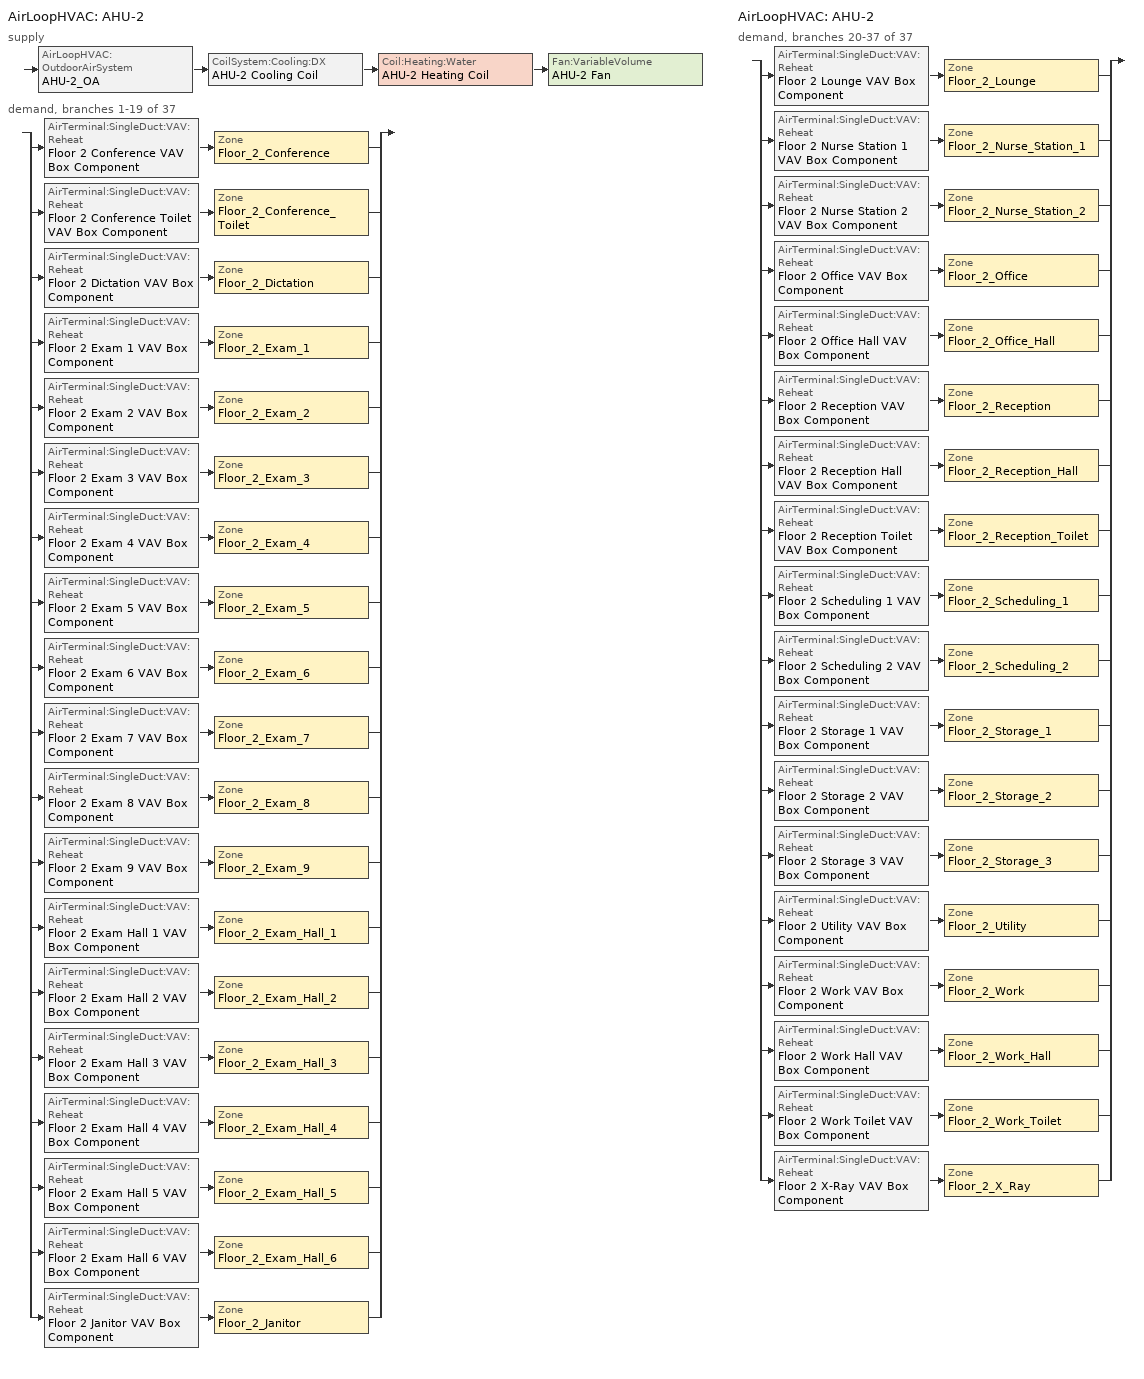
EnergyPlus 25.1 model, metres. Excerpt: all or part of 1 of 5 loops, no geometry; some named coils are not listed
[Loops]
AirLoopHVAC 'AHU-2'
 supply: AirLoopHVAC:OutdoorAirSystem 'AHU-2_OA' > CoilSystem:Cooling:DX 'AHU-2 Cooling Coil' > Coil:Heating:Water 'AHU-2 Heating Coil' > Fan:VariableVolume 'AHU-2 Fan'
 demand, branches 1-19 of 37: split
  | AirTerminal:SingleDuct:VAV:Reheat 'Floor 2 Conference VAV Box Component' > Zone 'Floor_2_Conference'
  | AirTerminal:SingleDuct:VAV:Reheat 'Floor 2 Conference Toilet VAV Box Component' > Zone 'Floor_2_Conference_Toilet'
  | AirTerminal:SingleDuct:VAV:Reheat 'Floor 2 Dictation VAV Box Component' > Zone 'Floor_2_Dictation'
  | AirTerminal:SingleDuct:VAV:Reheat 'Floor 2 Exam 1 VAV Box Component' > Zone 'Floor_2_Exam_1'
  | AirTerminal:SingleDuct:VAV:Reheat 'Floor 2 Exam 2 VAV Box Component' > Zone 'Floor_2_Exam_2'
  | AirTerminal:SingleDuct:VAV:Reheat 'Floor 2 Exam 3 VAV Box Component' > Zone 'Floor_2_Exam_3'
  | AirTerminal:SingleDuct:VAV:Reheat 'Floor 2 Exam 4 VAV Box Component' > Zone 'Floor_2_Exam_4'
  | AirTerminal:SingleDuct:VAV:Reheat 'Floor 2 Exam 5 VAV Box Component' > Zone 'Floor_2_Exam_5'
  | AirTerminal:SingleDuct:VAV:Reheat 'Floor 2 Exam 6 VAV Box Component' > Zone 'Floor_2_Exam_6'
  | AirTerminal:SingleDuct:VAV:Reheat 'Floor 2 Exam 7 VAV Box Component' > Zone 'Floor_2_Exam_7'
  | AirTerminal:SingleDuct:VAV:Reheat 'Floor 2 Exam 8 VAV Box Component' > Zone 'Floor_2_Exam_8'
  | AirTerminal:SingleDuct:VAV:Reheat 'Floor 2 Exam 9 VAV Box Component' > Zone 'Floor_2_Exam_9'
  | AirTerminal:SingleDuct:VAV:Reheat 'Floor 2 Exam Hall 1 VAV Box Component' > Zone 'Floor_2_Exam_Hall_1'
  | AirTerminal:SingleDuct:VAV:Reheat 'Floor 2 Exam Hall 2 VAV Box Component' > Zone 'Floor_2_Exam_Hall_2'
  | AirTerminal:SingleDuct:VAV:Reheat 'Floor 2 Exam Hall 3 VAV Box Component' > Zone 'Floor_2_Exam_Hall_3'
  | AirTerminal:SingleDuct:VAV:Reheat 'Floor 2 Exam Hall 4 VAV Box Component' > Zone 'Floor_2_Exam_Hall_4'
  | AirTerminal:SingleDuct:VAV:Reheat 'Floor 2 Exam Hall 5 VAV Box Component' > Zone 'Floor_2_Exam_Hall_5'
  | AirTerminal:SingleDuct:VAV:Reheat 'Floor 2 Exam Hall 6 VAV Box Component' > Zone 'Floor_2_Exam_Hall_6'
  | AirTerminal:SingleDuct:VAV:Reheat 'Floor 2 Janitor VAV Box Component' > Zone 'Floor_2_Janitor'
AirLoopHVAC 'AHU-2'
 demand, branches 20-37 of 37: split
  | AirTerminal:SingleDuct:VAV:Reheat 'Floor 2 Lounge VAV Box Component' > Zone 'Floor_2_Lounge'
  | AirTerminal:SingleDuct:VAV:Reheat 'Floor 2 Nurse Station 1 VAV Box Component' > Zone 'Floor_2_Nurse_Station_1'
  | AirTerminal:SingleDuct:VAV:Reheat 'Floor 2 Nurse Station 2 VAV Box Component' > Zone 'Floor_2_Nurse_Station_2'
  | AirTerminal:SingleDuct:VAV:Reheat 'Floor 2 Office VAV Box Component' > Zone 'Floor_2_Office'
  | AirTerminal:SingleDuct:VAV:Reheat 'Floor 2 Office Hall VAV Box Component' > Zone 'Floor_2_Office_Hall'
  | AirTerminal:SingleDuct:VAV:Reheat 'Floor 2 Reception VAV Box Component' > Zone 'Floor_2_Reception'
  | AirTerminal:SingleDuct:VAV:Reheat 'Floor 2 Reception Hall VAV Box Component' > Zone 'Floor_2_Reception_Hall'
  | AirTerminal:SingleDuct:VAV:Reheat 'Floor 2 Reception Toilet VAV Box Component' > Zone 'Floor_2_Reception_Toilet'
  | AirTerminal:SingleDuct:VAV:Reheat 'Floor 2 Scheduling 1 VAV Box Component' > Zone 'Floor_2_Scheduling_1'
  | AirTerminal:SingleDuct:VAV:Reheat 'Floor 2 Scheduling 2 VAV Box Component' > Zone 'Floor_2_Scheduling_2'
  | AirTerminal:SingleDuct:VAV:Reheat 'Floor 2 Storage 1 VAV Box Component' > Zone 'Floor_2_Storage_1'
  | AirTerminal:SingleDuct:VAV:Reheat 'Floor 2 Storage 2 VAV Box Component' > Zone 'Floor_2_Storage_2'
  | AirTerminal:SingleDuct:VAV:Reheat 'Floor 2 Storage 3 VAV Box Component' > Zone 'Floor_2_Storage_3'
  | AirTerminal:SingleDuct:VAV:Reheat 'Floor 2 Utility VAV Box Component' > Zone 'Floor_2_Utility'
  | AirTerminal:SingleDuct:VAV:Reheat 'Floor 2 Work VAV Box Component' > Zone 'Floor_2_Work'
  | AirTerminal:SingleDuct:VAV:Reheat 'Floor 2 Work Hall VAV Box Component' > Zone 'Floor_2_Work_Hall'
  | AirTerminal:SingleDuct:VAV:Reheat 'Floor 2 Work Toilet VAV Box Component' > Zone 'Floor_2_Work_Toilet'
  | AirTerminal:SingleDuct:VAV:Reheat 'Floor 2 X-Ray VAV Box Component' > Zone 'Floor_2_X_Ray'
[DesignSpecification:OutdoorAir] Outdoor Air Method=Maximum; Outdoor Air Flow per Zone {m3/s}=0; Outdoor Air Flow Air Changes per Hour {1/hr}=0
Name | Outdoor Air Flow per Person {m3/s-person} | Outdoor Air Flow per Zone Floor Area {m3/s-m2} | Outdoor Air Schedule
DSOA_Floor_2_Exam_1; DSOA_Floor_2_Exam_2; DSOA_Floor_2_Exam_3; DSOA_Floor_2_Exam_4; DSOA_Floor_2_Exam_5; DSOA_Floor_2_Exam_6; DSOA_Floor_2_Exam_7; DSOA_Floor_2_Exam_8; DSOA_Floor_2_Exam_9; DSOA_Floor_2_X_Ray; DSOA_Floor_2_Nurse_Station_1; DSOA_Floor_2_Nurse_Station_2 | 0.000157316 | 0.00169333 | OutpatientHealthHVACAvail
DSOA_Floor_2_Dictation; DSOA_Floor_2_Office; DSOA_Floor_2_Scheduling_1; DSOA_Floor_2_Scheduling_2; DSOA_Floor_2_Work; DSOA_Floor_2_Reception; DSOA_Floor_2_Conference | 7.07921e-05 | 0.000762 | OutpatientOfficeHVACAvail
DSOA_Floor_2_Exam_Hall_1; DSOA_Floor_2_Exam_Hall_2; DSOA_Floor_2_Exam_Hall_3; DSOA_Floor_2_Exam_Hall_4; DSOA_Floor_2_Exam_Hall_5; DSOA_Floor_2_Exam_Hall_6; DSOA_Floor_2_Office_Hall; DSOA_Floor_2_Reception_Hall; DSOA_Floor_2_Work_Hall; DSOA_Floor_2_Lounge; DSOA_Floor_2_Janitor; DSOA_Floor_2_Storage_1; DSOA_Floor_2_Storage_2; DSOA_Floor_2_Storage_3; DSOA_Floor_2_Utility | 7.07921e-05 | 0.000762 | OutpatientHealthHVACAvail
DSOA_Floor_2_Conference_Toilet; DSOA_Floor_2_Reception_Toilet; DSOA_Floor_2_Work_Toilet | 0 | 0 | OutpatientHealthHVACAvail
[ZoneControl:Thermostat]
ZC_Floor_2_Conference: Zone or ZoneList=Floor_2_Conference; Control Type Schedule=Floor_2_Conference Zn Thermostat Schedule; Control 1=TSDSP_Floor_2_Conference; Temperature Difference Between Cutout And Setpoint {deltaC}=0
[ThermostatSetpoint:DualSetpoint]
TSDSP_Floor_2_Conference: Heating Setpoint Temperature Schedule=OutpatientOfficeHtgSetpt; Cooling Setpoint Temperature Schedule=OutpatientOfficeClgSetpt
[DesignSpecification:ZoneAirDistribution]
VAV_Zone_AirDistribution: Zone Air Distribution Effectiveness in Cooling Mode=1; Zone Air Distribution Effectiveness in Heating Mode=1; Minimum Zone Ventilation Efficiency=0.6
[Sizing:Zone] Zone Cooling Design Supply Air Temperature Input Method=TemperatureDifference; Zone Cooling Design Supply Air Temperature {C}=12.8; Zone Cooling Design Supply Air Temperature Difference {deltaC}=8.33333; Zone Heating Design Supply Air Temperature Input Method=TemperatureDifference; Zone Heating Design Supply Air Temperature {C}=40; Zone Heating Design Supply Air Temperature Difference {deltaC}=13.8889; Zone Cooling Design Supply Air Humidity Ratio {kgWater/kgDryAir}=0.0085; Zone Heating Design Supply Air Humidity Ratio {kgWater/kgDryAir}=0.008; Cooling Design Air Flow Rate {m3/s}=0; Cooling Minimum Air Flow Fraction=0; Heating Design Air Flow Method=DesignDay; Heating Design Air Flow Rate {m3/s}=0; Design Specification Zone Air Distribution Object=VAV_Zone_AirDistribution; Zone Load Sizing Method=Sensible Load Only No Latent Load; Zone Latent Cooling Design Supply Air Humidity Ratio Input Method=HumidityRatioDifference; Zone Cooling Design Supply Air Humidity Ratio Difference {kgWater/kgDryAir}=0.005; Zone Latent Heating Design Supply Air Humidity Ratio Input Method=HumidityRatioDifference; Zone Humidification Design Supply Air Humidity Ratio Difference {kgWater/kgDryAir}=0.005
Name | Design Specification Outdoor Air Object | Cooling Design Air Flow Method | Cooling Minimum Air Flow per Zone Floor Area {m3/s-m2} | Zone Heating Sizing Factor | Zone Cooling Sizing Factor
Floor_2_Conference | DSOA_Floor_2_Conference | DesignDay
Floor_2_Conference_Toilet | DSOA_Floor_2_Conference_Toilet | DesignDayWithLimit | 0
Floor_2_Dictation | DSOA_Floor_2_Dictation | DesignDay
Floor_2_Exam_1 | DSOA_Floor_2_Exam_1 | DesignDayWithLimit | 0.00507968
Floor_2_Exam_2 | DSOA_Floor_2_Exam_2 | DesignDayWithLimit | 0.00507968
Floor_2_Exam_3 | DSOA_Floor_2_Exam_3 | DesignDayWithLimit | 0.00507968
Floor_2_Exam_4 | DSOA_Floor_2_Exam_4 | DesignDayWithLimit | 0.00507968
Floor_2_Exam_5 | DSOA_Floor_2_Exam_5 | DesignDayWithLimit | 0.00507968
Floor_2_Exam_6 | DSOA_Floor_2_Exam_6 | DesignDayWithLimit | 0.00507968
Floor_2_Exam_7 | DSOA_Floor_2_Exam_7 | DesignDayWithLimit | 0.00507968
Floor_2_Exam_8 | DSOA_Floor_2_Exam_8 | DesignDayWithLimit | 0.00507968
Floor_2_Exam_9 | DSOA_Floor_2_Exam_9 | DesignDayWithLimit | 0.00507968
Floor_2_Exam_Hall_1 | DSOA_Floor_2_Exam_Hall_1 | DesignDay
Floor_2_Exam_Hall_2 | DSOA_Floor_2_Exam_Hall_2 | DesignDay
Floor_2_Exam_Hall_3 | DSOA_Floor_2_Exam_Hall_3 | DesignDay
Floor_2_Exam_Hall_4 | DSOA_Floor_2_Exam_Hall_4 | DesignDay
Floor_2_Exam_Hall_5 | DSOA_Floor_2_Exam_Hall_5 | DesignDay
Floor_2_Exam_Hall_6 | DSOA_Floor_2_Exam_Hall_6 | DesignDay
Floor_2_Janitor | DSOA_Floor_2_Janitor | DesignDay
Floor_2_Lounge | DSOA_Floor_2_Lounge | DesignDay
Floor_2_Nurse_Station_1 | DSOA_Floor_2_Nurse_Station_1 | DesignDay
Floor_2_Nurse_Station_2 | DSOA_Floor_2_Nurse_Station_2 | DesignDay
Floor_2_Office | DSOA_Floor_2_Office | DesignDay
Floor_2_Office_Hall | DSOA_Floor_2_Office_Hall | DesignDay
Floor_2_Reception | DSOA_Floor_2_Reception | DesignDay
Floor_2_Reception_Hall | DSOA_Floor_2_Reception_Hall | DesignDay
Floor_2_Reception_Toilet | DSOA_Floor_2_Reception_Toilet | DesignDayWithLimit | 0
Floor_2_Scheduling_1 | DSOA_Floor_2_Scheduling_1 | DesignDay
Floor_2_Scheduling_2 | DSOA_Floor_2_Scheduling_2 | DesignDay
Floor_2_Storage_1 | DSOA_Floor_2_Storage_1 | DesignDay
Floor_2_Storage_2 | DSOA_Floor_2_Storage_2 | DesignDay
Floor_2_Storage_3 | DSOA_Floor_2_Storage_3 | DesignDay
Floor_2_Utility | DSOA_Floor_2_Utility | DesignDay
Floor_2_Work | DSOA_Floor_2_Work | DesignDay
Floor_2_Work_Hall | DSOA_Floor_2_Work_Hall | DesignDay
Floor_2_Work_Toilet | DSOA_Floor_2_Work_Toilet | DesignDayWithLimit | 0
Floor_2_X_Ray | DSOA_Floor_2_X_Ray | DesignDayWithLimit | 0 | 1.35 | 1.35
[Sizing:System]
AHU-2: Type of Load to Size On=Sensible; Design Outdoor Air Flow Rate {m3/s}=autosize; Central Heating Maximum System Air Flow Ratio=1; Preheat Design Temperature {C}=7; Preheat Design Humidity Ratio {kgWater/kgDryAir}=0.008; Precool Design Temperature {C}=12.8; Precool Design Humidity Ratio {kgWater/kgDryAir}=0.008; Central Cooling Design Supply Air Temperature {C}=12.8; Central Heating Design Supply Air Temperature {C}=-15; Type of Zone Sum to Use=NonCoincident; 100% Outdoor Air in Cooling=No; 100% Outdoor Air in Heating=No; Central Cooling Design Supply Air Humidity Ratio {kgWater/kgDryAir}=0.0078; Central Heating Design Supply Air Humidity Ratio {kgWater/kgDryAir}=0.0078; Cooling Supply Air Flow Rate Method=DesignDay; Cooling Supply Air Flow Rate {m3/s}=0; Heating Supply Air Flow Rate Method=DesignDay; Heating Supply Air Flow Rate {m3/s}=0; System Outdoor Air Method=ZoneSum; Cooling Design Capacity Method=CoolingDesignCapacity; Cooling Design Capacity {W}=autosize; Heating Design Capacity Method=HeatingDesignCapacity; Heating Design Capacity {W}=autosize
[AirTerminal:SingleDuct:VAV:Reheat] Availability Schedule=Always On Discrete; Maximum Air Flow Rate {m3/s}=AUTOSIZE; Zone Minimum Air Flow Input Method=Constant; Maximum Hot Water or Steam Flow Rate {m3/s}=AUTOSIZE; Minimum Hot Water or Steam Flow Rate {m3/s}=0; Convergence Tolerance=0.001; Damper Heating Action=ReverseWithLimits; Maximum Flow Fraction During Reheat=0.5; Maximum Reheat Air Temperature {C}=35
Name | Constant Minimum Air Flow Fraction | Reheat Coil
Floor 2 Conference VAV Box Component | 0.307 | Floor 2 Conference VAV Box Reheat Coil
Floor 2 Conference Toilet VAV Box Component | 0.3 | Floor 2 Conference Toilet VAV Box Reheat Coil
Floor 2 Dictation VAV Box Component | 0.3 | Floor 2 Dictation VAV Box Reheat Coil
Floor 2 Exam 1 VAV Box Component | 0.3 | Floor 2 Exam 1 VAV Box Reheat Coil
Floor 2 Exam 2 VAV Box Component | 0.3 | Floor 2 Exam 2 VAV Box Reheat Coil
Floor 2 Exam 3 VAV Box Component | 0.3 | Floor 2 Exam 3 VAV Box Reheat Coil
Floor 2 Exam 4 VAV Box Component | 0.3 | Floor 2 Exam 4 VAV Box Reheat Coil
Floor 2 Exam 5 VAV Box Component | 0.3 | Floor 2 Exam 5 VAV Box Reheat Coil
Floor 2 Exam 6 VAV Box Component | 0.3 | Floor 2 Exam 6 VAV Box Reheat Coil
Floor 2 Exam 7 VAV Box Component | 0.3 | Floor 2 Exam 7 VAV Box Reheat Coil
Floor 2 Exam 8 VAV Box Component | 0.3 | Floor 2 Exam 8 VAV Box Reheat Coil
Floor 2 Exam 9 VAV Box Component | 0.3 | Floor 2 Exam 9 VAV Box Reheat Coil
Floor 2 Exam Hall 1 VAV Box Component | 0.3 | Floor 2 Exam Hall 1 VAV Box Reheat Coil
Floor 2 Exam Hall 2 VAV Box Component | 0.3 | Floor 2 Exam Hall 2 VAV Box Reheat Coil
Floor 2 Exam Hall 3 VAV Box Component | 0.3 | Floor 2 Exam Hall 3 VAV Box Reheat Coil
Floor 2 Exam Hall 4 VAV Box Component | 0.3 | Floor 2 Exam Hall 4 VAV Box Reheat Coil
Floor 2 Exam Hall 5 VAV Box Component | 0.3 | Floor 2 Exam Hall 5 VAV Box Reheat Coil
Floor 2 Exam Hall 6 VAV Box Component | 0.3 | Floor 2 Exam Hall 6 VAV Box Reheat Coil
Floor 2 Janitor VAV Box Component | 0.3 | Floor 2 Janitor VAV Box Reheat Coil
Floor 2 Lounge VAV Box Component | 0.3 | Floor 2 Lounge VAV Box Reheat Coil
Floor 2 Nurse Station 1 VAV Box Component | 0.3 | Floor 2 Nurse Station 1 VAV Box Reheat Coil
Floor 2 Nurse Station 2 VAV Box Component | 0.3 | Floor 2 Nurse Station 2 VAV Box Reheat Coil
Floor 2 Office VAV Box Component | 0.3 | Floor 2 Office VAV Box Reheat Coil
Floor 2 Office Hall VAV Box Component | 0.3 | Floor 2 Office Hall VAV Box Reheat Coil
Floor 2 Reception VAV Box Component | 0.301 | Floor 2 Reception VAV Box Reheat Coil
Floor 2 Reception Hall VAV Box Component | 0.3 | Floor 2 Reception Hall VAV Box Reheat Coil
Floor 2 Reception Toilet VAV Box Component | 0.3 | Floor 2 Reception Toilet VAV Box Reheat Coil
Floor 2 Scheduling 1 VAV Box Component | 0.3 | Floor 2 Scheduling 1 VAV Box Reheat Coil
Floor 2 Scheduling 2 VAV Box Component | 0.3 | Floor 2 Scheduling 2 VAV Box Reheat Coil
Floor 2 Storage 1 VAV Box Component | 0.3 | Floor 2 Storage 1 VAV Box Reheat Coil
Floor 2 Storage 2 VAV Box Component | 0.3 | Floor 2 Storage 2 VAV Box Reheat Coil
Floor 2 Storage 3 VAV Box Component | 0.3 | Floor 2 Storage 3 VAV Box Reheat Coil
Floor 2 Utility VAV Box Component | 0.3 | Floor 2 Utility VAV Box Reheat Coil
Floor 2 Work VAV Box Component | 0.3 | Floor 2 Work VAV Box Reheat Coil
Floor 2 Work Hall VAV Box Component | 0.3 | Floor 2 Work Hall VAV Box Reheat Coil
Floor 2 Work Toilet VAV Box Component | 0.3 | Floor 2 Work Toilet VAV Box Reheat Coil
Floor 2 X-Ray VAV Box Component | 0.3 | Floor 2 X-Ray VAV Box Reheat Coil
[Zone equipment]
Floor_2_Conference: Floor 2 Conference VAV Box Component
Floor_2_Conference_Toilet: Floor 2 Conference Toilet Exhaust Fan, Floor 2 Conference Toilet VAV Box Component
Floor_2_Dictation: Floor 2 Dictation VAV Box Component
Floor_2_Exam_1: Floor 2 Exam 1 VAV Box Component
Floor_2_Exam_2: Floor 2 Exam 2 VAV Box Component
Floor_2_Exam_3: Floor 2 Exam 3 VAV Box Component
Floor_2_Exam_4: Floor 2 Exam 4 VAV Box Component
Floor_2_Exam_5: Floor 2 Exam 5 VAV Box Component
Floor_2_Exam_6: Floor 2 Exam 6 VAV Box Component
Floor_2_Exam_7: Floor 2 Exam 7 VAV Box Component
Floor_2_Exam_8: Floor 2 Exam 8 VAV Box Component
Floor_2_Exam_9: Floor 2 Exam 9 VAV Box Component
Floor_2_Exam_Hall_1: Floor 2 Exam Hall 1 VAV Box Component
Floor_2_Exam_Hall_2: Floor 2 Exam Hall 2 VAV Box Component
Floor_2_Exam_Hall_3: Floor 2 Exam Hall 3 VAV Box Component
Floor_2_Exam_Hall_4: Floor 2 Exam Hall 4 VAV Box Component
Floor_2_Exam_Hall_5: Floor 2 Exam Hall 5 VAV Box Component
Floor_2_Exam_Hall_6: Floor 2 Exam Hall 6 VAV Box Component
Floor_2_Janitor: Floor 2 Janitor VAV Box Component
Floor_2_Lounge: Floor 2 Lounge VAV Box Component
Floor_2_Nurse_Station_1: Floor 2 Nurse Station 1 VAV Box Component
Floor_2_Nurse_Station_2: Floor 2 Nurse Station 2 VAV Box Component
Floor_2_Office: Floor 2 Office VAV Box Component
Floor_2_Office_Hall: Floor 2 Office Hall VAV Box Component
Floor_2_Reception: Floor 2 Reception VAV Box Component
Floor_2_Reception_Hall: Floor 2 Reception Hall VAV Box Component
Floor_2_Reception_Toilet: Floor 2 Reception Toilet Exhaust Fan, Floor 2 Reception Toilet VAV Box Component
Floor_2_Scheduling_1: Floor 2 Scheduling 1 VAV Box Component
Floor_2_Scheduling_2: Floor 2 Scheduling 2 VAV Box Component
Floor_2_Storage_1: Floor 2 Storage 1 VAV Box Component
Floor_2_Storage_2: Floor 2 Storage 2 VAV Box Component
Floor_2_Storage_3: Floor 2 Storage 3 VAV Box Component
Floor_2_Utility: Floor 2 Utility VAV Box Component
Floor_2_Work: Floor 2 Work VAV Box Component
Floor_2_Work_Hall: Floor 2 Work Hall VAV Box Component
Floor_2_Work_Toilet: Floor 2 Work Toilet Exhaust Fan, Floor 2 Work Toilet VAV Box Component
Floor_2_X_Ray: Floor 2 X-Ray Exhaust Fan, Floor 2 X-Ray VAV Box Component
[Fan:VariableVolume]
AHU-2 Fan: Availability Schedule=OutpatientHealthHVACAvail; Fan Total Efficiency=0.59; Pressure Rise {Pa}=939.27; Maximum Flow Rate {m3/s}=AUTOSIZE; Fan Power Minimum Flow Rate Input Method=Fraction; Fan Power Minimum Flow Fraction=0.25; Fan Power Minimum Air Flow Rate {m3/s}=0; Motor Efficiency=0.9; Motor In Airstream Fraction=1; Fan Power Coefficient 1=0.0408; Fan Power Coefficient 2=0.088; Fan Power Coefficient 3=-0.0729; Fan Power Coefficient 4=0.9437; Fan Power Coefficient 5=0
[Fan:ZoneExhaust] Availability Schedule=OutpatientHealthHVACAvail; System Availability Manager Coupling Mode=Decoupled; Balanced Exhaust Fraction Schedule=Always On Discrete
Name | Fan Total Efficiency | Pressure Rise {Pa} | Maximum Flow Rate {m3/s}
Floor 2 Conference Toilet Exhaust Fan | 0.31 | 249.1 | 0.0503379
Floor 2 Reception Toilet Exhaust Fan | 0.31 | 249.1 | 0.0991028
Floor 2 Work Toilet Exhaust Fan | 0.31 | 249.1 | 0.0424726
Floor 2 X-Ray Exhaust Fan | 0.385 | 124.5 | 0.8495
[Coil:Cooling:DX:TwoSpeed]
AHU-2 Cooling Coil: Availability Schedule=Always On Discrete; High Speed Gross Rated Total Cooling Capacity {W}=AUTOSIZE; High Speed Rated Sensible Heat Ratio=AUTOSIZE; High Speed Gross Rated Cooling COP {W/W}=3.42; High Speed Rated Air Flow Rate {m3/s}=AUTOSIZE; Total Cooling Capacity Function of Temperature Curve=LgDX_OpHC_CapFT; Total Cooling Capacity Function of Flow Fraction Curve=LgDX_OpHC_CapFF; Energy Input Ratio Function of Temperature Curve=LgDX_OpHC_EIRFT; Energy Input Ratio Function of Flow Fraction Curve=LgDX_OpHC_EIRFF; Part Load Fraction Correlation Curve=LgDX_OpHC_PLR; Low Speed Gross Rated Total Cooling Capacity {W}=AUTOSIZE; Low Speed Gross Rated Sensible Heat Ratio=AUTOSIZE; Low Speed Gross Rated Cooling COP {W/W}=3.42; Low Speed Rated Air Flow Rate {m3/s}=AUTOSIZE; Low Speed Total Cooling Capacity Function of Temperature Curve=LgDX_OpHC_CapFT; Low Speed Energy Input Ratio Function of Temperature Curve=LgDX_OpHC_EIRFT; Condenser Type=AirCooled; Minimum Outdoor Dry-Bulb Temperature for Compressor Operation {C}=-25
[Coil:Heating:Water]
AHU-2 Heating Coil: Availability Schedule=Always On Discrete; U-Factor Times Area Value {W/K}=AUTOSIZE; Maximum Water Flow Rate {m3/s}=AUTOSIZE; Performance Input Method=UFactorTimesAreaAndDesignWaterFlowRate; Rated Capacity {W}=AUTOSIZE; Rated Inlet Water Temperature {C}=71.1111; Rated Inlet Air Temperature {C}=16.6; Rated Outlet Water Temperature {C}=48.8889; Rated Outlet Air Temperature {C}=32.2
[CoilSystem:Cooling:DX]
AHU-2 Cooling Coil: Availability Schedule=Always On Discrete; Cooling Coil=AHU-2 Cooling Coil
[HeatExchanger:AirToAir:SensibleAndLatent]
AHU-2 HtRcvry: Availability Schedule=Always On Discrete; Nominal Supply Air Flow Rate {m3/s}=autosize; Sensible Effectiveness at 100% Heating Air Flow=0.6; Latent Effectiveness at 100% Heating Air Flow=0; Sensible Effectiveness at 100% Cooling Air Flow=0.6; Latent Effectiveness at 100% Cooling Air Flow=0; Nominal Electric Power {W}=0; Supply Air Outlet Temperature Control=No; Heat Exchanger Type=Plate; Frost Control Type=None; Threshold Temperature {C}=1.7; Economizer Lockout=Yes; Sensible Effectiveness of Heating Air Flow Curve=VAV_2 HtRcvry_1; Sensible Effectiveness of Cooling Air Flow Curve=VAV_2 HtRcvry_3
[Controller:WaterCoil]
AHU-2_HeatC_Controller: Control Variable=Temperature; Action=NORMAL; Actuator Variable=FLOW; Controller Convergence Tolerance {deltaC}=0.0001; Maximum Actuated Flow {m3/s}=AUTOSIZE; Minimum Actuated Flow {m3/s}=0
[Controller:OutdoorAir]
AHU-2_OA_Controller: Minimum Outdoor Air Flow Rate {m3/s}=0; Maximum Outdoor Air Flow Rate {m3/s}=AUTOSIZE; Economizer Control Type=FixedDryBulb; Economizer Control Action Type=ModulateFlow; Economizer Maximum Limit Dry-Bulb Temperature {C}=23.8889; Economizer Maximum Limit Enthalpy {J/kg}=64000; Lockout Type=LockoutWithHeating; Minimum Limit Type=FixedMinimum; Minimum Outdoor Air Schedule=OutpatientHealthHVACAvail; Maximum Fraction of Outdoor Air Schedule=OutpatientHealthHVACAvail; Mechanical Ventilation Controller=AHU-2_DCV
[Controller:MechanicalVentilation]
AHU-2_DCV: Availability Schedule=OutpatientHealthHVACAvail; Demand Controlled Ventilation=Yes; System Outdoor Air Method=ZoneSum; Zone or ZoneList 1=Floor_2_Conference; Design Specification Outdoor Air Object Name 1=DSOA_Floor_2_Conference; Zone or ZoneList 2=Floor_2_Conference_Toilet; Design Specification Outdoor Air Object Name 2=DSOA_Floor_2_Conference_Toilet; Zone or ZoneList 3=Floor_2_Dictation; Design Specification Outdoor Air Object Name 3=DSOA_Floor_2_Dictation; Zone or ZoneList 4=Floor_2_Exam_1; Design Specification Outdoor Air Object Name 4=DSOA_Floor_2_Exam_1; Zone or ZoneList 5=Floor_2_Exam_2; Design Specification Outdoor Air Object Name 5=DSOA_Floor_2_Exam_2; Zone or ZoneList 6=Floor_2_Exam_3; Design Specification Outdoor Air Object Name 6=DSOA_Floor_2_Exam_3; Zone or ZoneList 7=Floor_2_Exam_4; Design Specification Outdoor Air Object Name 7=DSOA_Floor_2_Exam_4; Zone or ZoneList 8=Floor_2_Exam_5; Design Specification Outdoor Air Object Name 8=DSOA_Floor_2_Exam_5; Zone or ZoneList 9=Floor_2_Exam_6; Design Specification Outdoor Air Object Name 9=DSOA_Floor_2_Exam_6; Zone or ZoneList 10=Floor_2_Exam_7; Design Specification Outdoor Air Object Name 10=DSOA_Floor_2_Exam_7; Zone or ZoneList 11=Floor_2_Exam_8; Design Specification Outdoor Air Object Name 11=DSOA_Floor_2_Exam_8; Zone or ZoneList 12=Floor_2_Exam_9; Design Specification Outdoor Air Object Name 12=DSOA_Floor_2_Exam_9; Zone or ZoneList 13=Floor_2_Exam_Hall_1; Design Specification Outdoor Air Object Name 13=DSOA_Floor_2_Exam_Hall_1; Zone or ZoneList 14=Floor_2_Exam_Hall_2; Design Specification Outdoor Air Object Name 14=DSOA_Floor_2_Exam_Hall_2; Zone or ZoneList 15=Floor_2_Exam_Hall_3; Design Specification Outdoor Air Object Name 15=DSOA_Floor_2_Exam_Hall_3; Zone or ZoneList 16=Floor_2_Exam_Hall_4; Design Specification Outdoor Air Object Name 16=DSOA_Floor_2_Exam_Hall_4; Zone or ZoneList 17=Floor_2_Exam_Hall_5; Design Specification Outdoor Air Object Name 17=DSOA_Floor_2_Exam_Hall_5; Zone or ZoneList 18=Floor_2_Exam_Hall_6; Design Specification Outdoor Air Object Name 18=DSOA_Floor_2_Exam_Hall_6; Zone or ZoneList 19=Floor_2_Janitor; Design Specification Outdoor Air Object Name 19=DSOA_Floor_2_Janitor; Zone or ZoneList 20=Floor_2_Lounge; Design Specification Outdoor Air Object Name 20=DSOA_Floor_2_Lounge; Zone or ZoneList 21=Floor_2_Nurse_Station_1; Design Specification Outdoor Air Object Name 21=DSOA_Floor_2_Nurse_Station_1; Zone or ZoneList 22=Floor_2_Nurse_Station_2; Design Specification Outdoor Air Object Name 22=DSOA_Floor_2_Nurse_Station_2; Zone or ZoneList 23=Floor_2_Office; Design Specification Outdoor Air Object Name 23=DSOA_Floor_2_Office; Zone or ZoneList 24=Floor_2_Office_Hall; Design Specification Outdoor Air Object Name 24=DSOA_Floor_2_Office_Hall; Zone or ZoneList 25=Floor_2_Reception; Design Specification Outdoor Air Object Name 25=DSOA_Floor_2_Reception; Zone or ZoneList 26=Floor_2_Reception_Hall; Design Specification Outdoor Air Object Name 26=DSOA_Floor_2_Reception_Hall; Zone or ZoneList 27=Floor_2_Reception_Toilet; Design Specification Outdoor Air Object Name 27=DSOA_Floor_2_Reception_Toilet; Zone or ZoneList 28=Floor_2_Scheduling_1; Design Specification Outdoor Air Object Name 28=DSOA_Floor_2_Scheduling_1; Zone or ZoneList 29=Floor_2_Scheduling_2; Design Specification Outdoor Air Object Name 29=DSOA_Floor_2_Scheduling_2; Zone or ZoneList 30=Floor_2_Storage_1; Design Specification Outdoor Air Object Name 30=DSOA_Floor_2_Storage_1; Zone or ZoneList 31=Floor_2_Storage_2; Design Specification Outdoor Air Object Name 31=DSOA_Floor_2_Storage_2; Zone or ZoneList 32=Floor_2_Storage_3; Design Specification Outdoor Air Object Name 32=DSOA_Floor_2_Storage_3; Zone or ZoneList 33=Floor_2_Utility; Design Specification Outdoor Air Object Name 33=DSOA_Floor_2_Utility; Zone or ZoneList 34=Floor_2_Work; Design Specification Outdoor Air Object Name 34=DSOA_Floor_2_Work; Zone or ZoneList 35=Floor_2_Work_Hall; Design Specification Outdoor Air Object Name 35=DSOA_Floor_2_Work_Hall; Zone or ZoneList 36=Floor_2_Work_Toilet; Design Specification Outdoor Air Object Name 36=DSOA_Floor_2_Work_Toilet; Zone or ZoneList 37=Floor_2_X_Ray; Design Specification Outdoor Air Object Name 37=DSOA_Floor_2_X_Ray
[AirLoopHVAC]
AHU-2: Design Supply Air Flow Rate {m3/s}=AUTOSIZE
[SetpointManager:MixedAir] Control Variable=Temperature
Name | Setpoint Node or NodeList
AHU-2_CoolC SAT Manager | AHU-2_CoolC-AHU-2_HeatCNode
AHU-2_OAMixed Air Temp Manager | AHU-2_OA-AHU-2_CoolCNode
AHU-2_HtRcvry OA Outlet Node Air Temp Manager | AHU-2_HtRcvry OA Outlet Node
[SetpointManager:Warmest]
AHU-2 Supply Air Temperature Manager: Control Variable=Temperature; HVAC Air Loop=AHU-2; Minimum Setpoint Temperature {C}=12.8; Maximum Setpoint Temperature {C}=15.6; Strategy=MaximumTemperature; Setpoint Node or NodeList=AHU-2 Supply Equipment Outlet Node
[Schedule:Day:Hourly]
OutpatientHealthHVACAvailWD: 0, 0, 0, 0, 0, 0, 1, 1, 1, 1, 1, 1, 1, 1, 1, 1, 1, 1, 1, 1, 1, 1, 0, 0
OutpatientHealthHVACAvailSat: 0, 0, 0, 0, 0, 0, 1, 1, 1, 1, 1, 1, 1, 1, 1, 1, 1, 1, 1, 0, 0, 0, 0, 0
OutpatientHealthHVACAvailSun: 0, 0, 0, 0, 0, 0, 0, 1, 1, 1, 1, 1, 1, 1, 1, 1, 0, 0, 0, 0, 0, 0, 0, 0
OutpatientOfficeHVACAvailWD: 0, 0, 0, 0, 0, 1, 1, 1, 1, 1, 1, 1, 1, 1, 1, 1, 1, 1, 1, 1, 1, 1, 1, 1
OutpatientOfficeHVACAvailSat; OutpatientOfficeHVACAvailSun: 0, 0, 0, 0, 0, 0, 0, 0, 0, 0, 0, 0, 0, 0, 0, 0, 0, 0, 0, 0, 0, 0, 0, 0
OutpatientOfficeHtgSetptWD; OutpatientOfficeHtgSetptSat; OutpatientOfficeHtgSetptSun: 21.11, 21.11, 21.11, 21.11, 21.11, 21.11, 21.11, 21.11, 21.11, 21.11, 21.11, 21.11, 21.11, 21.11, 21.11, 21.11, 21.11, 21.11, 21.11, 21.11, 21.11, 21.11, 21.11, 21.11
OutpatientOfficeClgSetptWD; OutpatientOfficeClgSetptSat; OutpatientOfficeClgSetptSun: 23.89, 23.89, 23.89, 23.89, 23.89, 23.89, 23.89, 23.89, 23.89, 23.89, 23.89, 23.89, 23.89, 23.89, 23.89, 23.89, 23.89, 23.89, 23.89, 23.89, 23.89, 23.89, 23.89, 23.89
[Schedule:Week:Daily]
OutpatientHealthHVACAvailWk: OutpatientHealthHVACAvailSun, OutpatientHealthHVACAvailWD, OutpatientHealthHVACAvailWD, OutpatientHealthHVACAvailWD, OutpatientHealthHVACAvailWD, OutpatientHealthHVACAvailWD, OutpatientHealthHVACAvailSat, OutpatientHealthHVACAvailSun, OutpatientHealthHVACAvailWD, OutpatientHealthHVACAvailWD, OutpatientHealthHVACAvailSun, OutpatientHealthHVACAvailSun
OutpatientOfficeClgSetptWk: OutpatientOfficeClgSetptSun, OutpatientOfficeClgSetptWD, OutpatientOfficeClgSetptWD, OutpatientOfficeClgSetptWD, OutpatientOfficeClgSetptWD, OutpatientOfficeClgSetptWD, OutpatientOfficeClgSetptSat, OutpatientOfficeClgSetptSun, OutpatientOfficeClgSetptWD, OutpatientOfficeClgSetptWD, OutpatientOfficeClgSetptSun, OutpatientOfficeClgSetptSun
OutpatientOfficeHVACAvailWk: OutpatientOfficeHVACAvailSun, OutpatientOfficeHVACAvailWD, OutpatientOfficeHVACAvailWD, OutpatientOfficeHVACAvailWD, OutpatientOfficeHVACAvailWD, OutpatientOfficeHVACAvailWD, OutpatientOfficeHVACAvailSat, OutpatientOfficeHVACAvailSun, OutpatientOfficeHVACAvailWD, OutpatientOfficeHVACAvailWD, OutpatientOfficeHVACAvailSun, OutpatientOfficeHVACAvailSun
OutpatientOfficeHtgSetptWk: OutpatientOfficeHtgSetptSun, OutpatientOfficeHtgSetptWD, OutpatientOfficeHtgSetptWD, OutpatientOfficeHtgSetptWD, OutpatientOfficeHtgSetptWD, OutpatientOfficeHtgSetptWD, OutpatientOfficeHtgSetptSat, OutpatientOfficeHtgSetptSun, OutpatientOfficeHtgSetptWD, OutpatientOfficeHtgSetptWD, OutpatientOfficeHtgSetptSun, OutpatientOfficeHtgSetptSun
[Schedule:Year]
OutpatientHealthHVACAvail: OutpatientHealthHVACAvailWk, 1, 1, 12, 31
OutpatientOfficeClgSetpt: OutpatientOfficeClgSetptWk, 1, 1, 12, 31
OutpatientOfficeHVACAvail: OutpatientOfficeHVACAvailWk, 1, 1, 12, 31
OutpatientOfficeHtgSetpt: OutpatientOfficeHtgSetptWk, 1, 1, 12, 31
[Schedule:Constant]
Always On Discrete: Hourly Value=1
[Schedule:Compact]
Floor_2_Conference Zn Thermostat Schedule: Through: 12/31, For: AllDays, Until: 24:00, 4
[Curve:Quadratic]
Name | Coefficient1 Constant | Coefficient2 x | Coefficient3 x**2 | Minimum Value of x | Maximum Value of x
LgDX_OpHC_CapFF | 0.77136 | 0.34053 | -0.11088 | 0.75918 | 1.13877
LgDX_OpHC_EIRFF | 1.2055 | -0.32953 | 0.12308 | 0.75918 | 1.13877
LgDX_OpHC_PLR | 0.771 | 0.229 | 0 | 0 | 1
[Curve:Biquadratic] Minimum Value of x=17; Maximum Value of x=22; Minimum Value of y=13; Maximum Value of y=46
Name | Coefficient1 Constant | Coefficient2 x | Coefficient3 x**2 | Coefficient4 y | Coefficient5 y**2 | Coefficient6 x*y
LgDX_OpHC_CapFT | 0.42415 | 0.04426 | -0.00042 | 0.00333 | -8e-05 | -0.00021
LgDX_OpHC_EIRFT | 1.23649 | -0.02431 | 0.00057 | -0.01434 | 0.00063 | -0.00038
[Table:IndependentVariable]
HxAirFlowRatio: Linear, Linear, 0, 10, Dimensionless, 0.75, 1
[Table:IndependentVariableList]
effectiveness_IndependentVariableList: HxAirFlowRatio
[Table:Lookup]
VAV_2 HtRcvry_1; VAV_2 HtRcvry_3: effectiveness_IndependentVariableList, DivisorOnly, 0.6, 0, 10, Dimensionless, 0.65, 0.6
